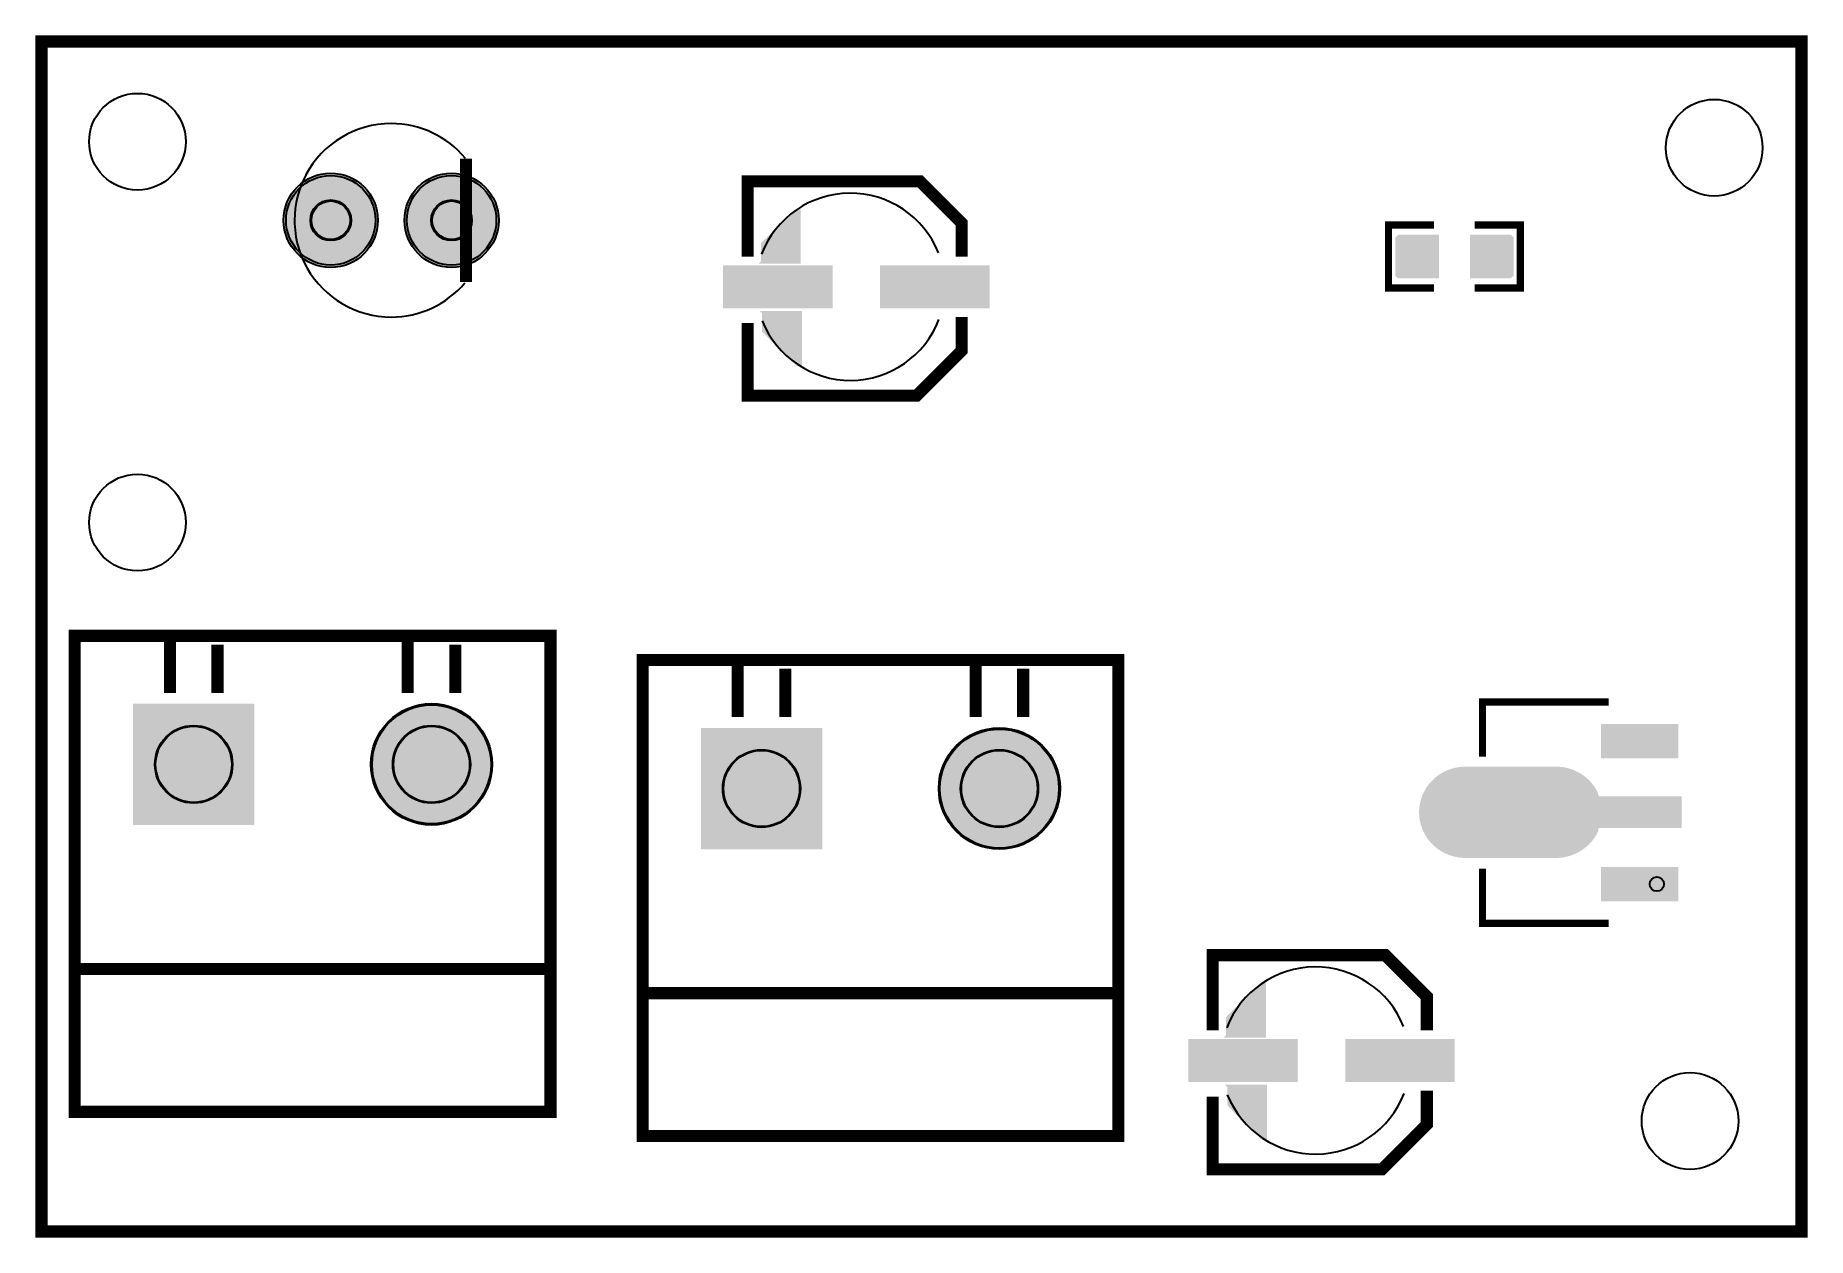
# Model space of a CAD drawing. Header units: millimetres. Extents: x 6.9 to 44.1, y 25.9 to 51.1.
import ezdxf

# ---------------------------------------------------------------- set-up
doc = ezdxf.new("R2010")
doc.units = ezdxf.units.MM
for name, color, linetype, true_color in [('BoardOutLine', 7, 'Continuous', 0xff00ff), ('BottomSolderMaskLayer', 7, 'Continuous', 0xaa00ff), ('Document', 7, 'Continuous', 0xffffff), ('Multi-Layer', 7, 'Continuous', 0xc0c0c0), ('TopLayer', 7, 'Continuous', 0xff0000), ('TopPasteMaskLayer', 7, 'Continuous', 0x808080), ('TopSilkLayer', 7, 'Continuous', 0xffcc00), ('TopSolderMaskLayer', 7, 'Continuous', 0x800080)]:
    doc.layers.add(name, color=color, linetype=linetype, true_color=true_color)

msp = doc.modelspace()

# ---------------------------------------------------------------- hatches: boundary and pattern name
at = {"layer": 'BottomSolderMaskLayer'}
for points in [[(12.09, 47.244, 1), (14.072, 47.244, 1)], [(14.63, 47.244, 1), (16.612, 47.244, 1)], [(11.475, 34.539), (8.925, 34.539), (8.925, 37.089), (11.475, 37.089)], [(13.925, 35.814, 1), (16.476, 35.814, 1)], [(23.413, 34.031), (20.863, 34.031), (20.863, 36.581), (23.413, 36.581)], [(25.863, 35.306, 1), (28.414, 35.306, 1)]]:
    msp.add_hatch(color=256, dxfattribs=at).paths.add_polyline_path(points)
at = {"layer": 'Multi-Layer'}
for points in [[(12.141, 47.244, 1), (14.021, 47.244, 1)], [(14.681, 47.244, 1), (16.561, 47.244, 1)], [(11.45, 34.564), (8.95, 34.564), (8.95, 37.064), (11.45, 37.064)], [(13.95, 35.814, 1), (16.45, 35.814, 1)], [(23.388, 34.056), (20.888, 34.056), (20.888, 36.556), (23.388, 36.556)], [(25.888, 35.306, 1), (28.388, 35.306, 1)]]:
    msp.add_hatch(color=256, dxfattribs=at).paths.add_polyline_path(points)
at = {"layer": 'TopLayer'}
for points in [[(36.353, 46.05), (36.353, 46.914), (35.547, 46.914), (35.547, 46.05)], [(37.053, 46.05), (37.053, 46.914), (37.859, 46.914), (37.859, 46.05)], [(21.379, 46.247), (23.579, 46.247), (23.579, 45.447), (21.379, 45.447)], [(24.681, 46.247), (26.881, 46.247), (26.881, 45.447), (24.681, 45.447)], [(41.387, 35.962), (41.387, 36.634), (39.812, 36.634), (39.812, 35.962)], [(36.96, 35.757), (38.814, 35.757), (38.859, 35.756), (38.903, 35.753), (38.947, 35.747), (38.991, 35.74), (39.035, 35.731), (39.078, 35.719), (39.12, 35.706), (39.162, 35.691), (39.203, 35.673), (39.243, 35.654), (39.283, 35.633), (39.321, 35.61), (39.358, 35.586), (39.394, 35.559), (39.428, 35.531), (39.462, 35.502), (39.494, 35.471), (39.524, 35.438), (39.553, 35.404), (39.58, 35.369), (39.605, 35.332), (39.629, 35.295), (39.651, 35.256), (39.671, 35.216), (39.69, 35.137), (41.387, 35.137), (41.387, 34.477), (39.69, 34.477), (39.671, 34.397), (39.651, 34.358), (39.629, 34.319), (39.605, 34.281), (39.58, 34.245), (39.553, 34.21), (39.524, 34.176), (39.494, 34.143), (39.462, 34.112), (39.428, 34.082), (39.394, 34.054), (39.358, 34.028), (39.321, 34.003), (39.283, 33.98), (39.243, 33.959), (39.203, 33.94), (39.162, 33.923), (39.12, 33.908), (39.078, 33.894), (39.035, 33.883), (38.991, 33.873), (38.947, 33.866), (38.903, 33.861), (38.859, 33.858), (38.814, 33.857), (36.96, 33.857), (36.915, 33.858), (36.871, 33.861), (36.827, 33.866), (36.783, 33.873), (36.739, 33.883), (36.696, 33.894), (36.654, 33.908), (36.612, 33.923), (36.571, 33.94), (36.53, 33.959), (36.491, 33.98), (36.453, 34.003), (36.416, 34.028), (36.38, 34.054), (36.345, 34.082), (36.312, 34.112), (36.28, 34.143), (36.25, 34.176), (36.221, 34.21), (36.194, 34.245), (36.168, 34.281), (36.145, 34.319), (36.123, 34.358), (36.102, 34.397), (36.084, 34.438), (36.068, 34.48), (36.054, 34.522), (36.041, 34.565), (36.031, 34.608), (36.023, 34.652), (36.016, 34.696), (36.012, 34.74), (36.01, 34.785), (36.01, 34.829), (36.012, 34.874), (36.016, 34.918), (36.023, 34.962), (36.031, 35.006), (36.041, 35.049), (36.054, 35.092), (36.068, 35.134), (36.084, 35.175), (36.102, 35.216), (36.123, 35.256), (36.145, 35.295), (36.168, 35.332), (36.194, 35.369), (36.221, 35.404), (36.25, 35.438), (36.28, 35.471), (36.312, 35.502), (36.345, 35.531), (36.38, 35.559), (36.416, 35.586), (36.453, 35.61), (36.491, 35.633), (36.53, 35.654), (36.571, 35.673), (36.612, 35.691), (36.654, 35.706), (36.696, 35.719), (36.739, 35.731), (36.783, 35.74), (36.827, 35.747), (36.871, 35.753), (36.915, 35.756), (36.96, 35.757)], [(41.387, 32.962), (41.387, 33.634), (39.812, 33.634), (39.812, 32.962)], [(31.158, 29.991), (33.358, 29.991), (33.358, 29.191), (31.158, 29.191)], [(34.46, 29.991), (36.66, 29.991), (36.66, 29.191), (34.46, 29.191)]]:
    msp.add_hatch(color=256, dxfattribs=at).paths.add_polyline_path(points)
at = {"layer": 'TopPasteMaskLayer'}
for points in [[(36.348, 46.882), (36.348, 46.654), (35.968, 46.654), (35.968, 46.324), (36.348, 46.324), (36.348, 46.082), (36.298, 46.032), (35.508, 46.032), (35.458, 46.082), (35.458, 46.882), (35.508, 46.932), (36.298, 46.932)], [(37.898, 46.932), (37.098, 46.932), (37.048, 46.882), (37.048, 46.654), (37.418, 46.654), (37.418, 46.324), (37.048, 46.324), (37.048, 46.082), (37.098, 46.032), (37.898, 46.032), (37.948, 46.082), (37.948, 46.882)], [(21.379, 46.247), (23.579, 46.247), (23.579, 45.447), (21.379, 45.447)], [(24.681, 46.247), (26.881, 46.247), (26.881, 45.447), (24.681, 45.447)], [(41.387, 35.962), (41.387, 36.634), (39.812, 36.634), (39.812, 35.962)], [(36.96, 35.757), (38.814, 35.757), (38.859, 35.756), (38.903, 35.753), (38.947, 35.747), (38.991, 35.74), (39.035, 35.731), (39.078, 35.719), (39.12, 35.706), (39.162, 35.691), (39.203, 35.673), (39.243, 35.654), (39.283, 35.633), (39.321, 35.61), (39.358, 35.586), (39.394, 35.559), (39.428, 35.531), (39.462, 35.502), (39.494, 35.471), (39.524, 35.438), (39.553, 35.404), (39.58, 35.369), (39.605, 35.332), (39.629, 35.295), (39.651, 35.256), (39.671, 35.216), (39.69, 35.137), (41.387, 35.137), (41.387, 34.477), (39.69, 34.477), (39.671, 34.397), (39.651, 34.358), (39.629, 34.319), (39.605, 34.281), (39.58, 34.245), (39.553, 34.21), (39.524, 34.176), (39.494, 34.143), (39.462, 34.112), (39.428, 34.082), (39.394, 34.054), (39.358, 34.028), (39.321, 34.003), (39.283, 33.98), (39.243, 33.959), (39.203, 33.94), (39.162, 33.923), (39.12, 33.908), (39.078, 33.894), (39.035, 33.883), (38.991, 33.873), (38.947, 33.866), (38.903, 33.861), (38.859, 33.858), (38.814, 33.857), (36.96, 33.857), (36.915, 33.858), (36.871, 33.861), (36.827, 33.866), (36.783, 33.873), (36.739, 33.883), (36.696, 33.894), (36.654, 33.908), (36.612, 33.923), (36.571, 33.94), (36.53, 33.959), (36.491, 33.98), (36.453, 34.003), (36.416, 34.028), (36.38, 34.054), (36.345, 34.082), (36.312, 34.112), (36.28, 34.143), (36.25, 34.176), (36.221, 34.21), (36.194, 34.245), (36.168, 34.281), (36.145, 34.319), (36.123, 34.358), (36.102, 34.397), (36.084, 34.438), (36.068, 34.48), (36.054, 34.522), (36.041, 34.565), (36.031, 34.608), (36.023, 34.652), (36.016, 34.696), (36.012, 34.74), (36.01, 34.785), (36.01, 34.829), (36.012, 34.874), (36.016, 34.918), (36.023, 34.962), (36.031, 35.006), (36.041, 35.049), (36.054, 35.092), (36.068, 35.134), (36.084, 35.175), (36.102, 35.216), (36.123, 35.256), (36.145, 35.295), (36.168, 35.332), (36.194, 35.369), (36.221, 35.404), (36.25, 35.438), (36.28, 35.471), (36.312, 35.502), (36.345, 35.531), (36.38, 35.559), (36.416, 35.586), (36.453, 35.61), (36.491, 35.633), (36.53, 35.654), (36.571, 35.673), (36.612, 35.691), (36.654, 35.706), (36.696, 35.719), (36.739, 35.731), (36.783, 35.74), (36.827, 35.747), (36.871, 35.753), (36.915, 35.756), (36.96, 35.757)], [(41.387, 32.962), (41.387, 33.634), (39.812, 33.634), (39.812, 32.962)], [(31.158, 29.991), (33.358, 29.991), (33.358, 29.191), (31.158, 29.191)], [(34.46, 29.991), (36.66, 29.991), (36.66, 29.191), (34.46, 29.191)]]:
    msp.add_hatch(color=256, dxfattribs=at).paths.add_polyline_path(points)
at = {"layer": 'TopSilkLayer'}
for points in [[(22.962, 47.473), (22.962, 46.33), (22.073, 46.33), (22.123, 46.38), (22.123, 46.761), (22.835, 47.473)], [(22.987, 44.196), (22.987, 45.339), (22.098, 45.339), (22.149, 45.288), (22.149, 44.907), (22.86, 44.196)], [(32.741, 31.217), (32.741, 30.074), (31.852, 30.074), (31.902, 30.124), (31.902, 30.505), (32.614, 31.217)], [(32.766, 27.94), (32.766, 29.083), (31.877, 29.083), (31.928, 29.032), (31.928, 28.651), (32.639, 27.94)]]:
    msp.add_hatch(color=256, dxfattribs=at).paths.add_polyline_path(points)
at = {"layer": 'TopSolderMaskLayer'}
for points in [[(12.09, 47.244, 1), (14.072, 47.244, 1)], [(14.63, 47.244, 1), (16.612, 47.244, 1)], [(36.378, 46.025), (36.378, 46.939), (35.521, 46.939), (35.521, 46.025)], [(37.028, 46.025), (37.028, 46.939), (37.885, 46.939), (37.885, 46.025)], [(21.328, 46.298), (23.63, 46.298), (23.63, 45.396), (21.328, 45.396)], [(24.63, 46.298), (26.932, 46.298), (26.932, 45.396), (24.63, 45.396)], [(11.475, 34.539), (8.925, 34.539), (8.925, 37.089), (11.475, 37.089)], [(13.925, 35.814, 1), (16.476, 35.814, 1)], [(23.413, 34.031), (20.863, 34.031), (20.863, 36.581), (23.413, 36.581)], [(25.863, 35.306, 1), (28.414, 35.306, 1)], [(41.412, 35.937), (41.412, 36.66), (39.786, 36.66), (39.786, 35.937)], [(36.935, 35.766), (38.838, 35.766), (38.884, 35.765), (38.93, 35.761), (38.975, 35.756), (39.02, 35.749), (39.065, 35.739), (39.109, 35.728), (39.153, 35.714), (39.196, 35.699), (39.238, 35.682), (39.279, 35.662), (39.319, 35.641), (39.359, 35.618), (39.397, 35.593), (39.433, 35.566), (39.469, 35.538), (39.503, 35.508), (39.536, 35.477), (39.567, 35.444), (39.597, 35.41), (39.625, 35.374), (39.651, 35.337), (39.675, 35.299), (39.698, 35.26), (39.718, 35.22), (39.737, 35.14), (41.479, 35.14), (41.479, 34.474), (39.737, 34.474), (39.718, 34.394), (39.698, 34.354), (39.675, 34.314), (39.651, 34.276), (39.625, 34.24), (39.597, 34.204), (39.567, 34.17), (39.536, 34.137), (39.503, 34.105), (39.469, 34.076), (39.433, 34.047), (39.397, 34.021), (39.359, 33.996), (39.319, 33.973), (39.279, 33.951), (39.238, 33.932), (39.196, 33.915), (39.153, 33.899), (39.109, 33.886), (39.065, 33.874), (39.02, 33.865), (38.975, 33.857), (38.93, 33.852), (38.884, 33.849), (38.838, 33.848), (36.935, 33.848), (36.89, 33.849), (36.844, 33.852), (36.799, 33.857), (36.754, 33.865), (36.709, 33.874), (36.665, 33.886), (36.621, 33.899), (36.578, 33.915), (36.536, 33.932), (36.495, 33.951), (36.455, 33.973), (36.415, 33.996), (36.377, 34.021), (36.34, 34.047), (36.305, 34.076), (36.271, 34.105), (36.238, 34.137), (36.207, 34.17), (36.177, 34.204), (36.149, 34.24), (36.123, 34.276), (36.099, 34.314), (36.076, 34.354), (36.056, 34.394), (36.037, 34.435), (36.02, 34.477), (36.005, 34.519), (35.993, 34.562), (35.982, 34.606), (35.973, 34.65), (35.967, 34.695), (35.963, 34.739), (35.961, 34.784), (35.961, 34.829), (35.963, 34.874), (35.967, 34.919), (35.973, 34.963), (35.982, 35.008), (35.993, 35.051), (36.005, 35.095), (36.02, 35.137), (36.037, 35.179), (36.056, 35.22), (36.076, 35.26), (36.099, 35.299), (36.123, 35.337), (36.149, 35.374), (36.177, 35.41), (36.207, 35.444), (36.238, 35.477), (36.271, 35.508), (36.305, 35.538), (36.34, 35.566), (36.377, 35.593), (36.415, 35.618), (36.455, 35.641), (36.495, 35.662), (36.536, 35.682), (36.578, 35.699), (36.621, 35.714), (36.665, 35.728), (36.709, 35.739), (36.754, 35.749), (36.799, 35.756), (36.844, 35.761), (36.89, 35.765), (36.935, 35.766)], [(41.412, 32.937), (41.412, 33.66), (39.786, 33.66), (39.786, 32.937)], [(31.107, 30.042), (33.409, 30.042), (33.409, 29.14), (31.107, 29.14)], [(34.409, 30.042), (36.711, 30.042), (36.711, 29.14), (34.409, 29.14)]]:
    msp.add_hatch(color=256, dxfattribs=at).paths.add_polyline_path(points)

# ---------------------------------------------------------------- linework, layer by layer
at = {"layer": 'BoardOutLine', "const_width": 0.254}
msp.add_lwpolyline([(7, 51), (44, 51), (44, 26), (7, 26), (7, 51)], close=True, dxfattribs=at)
at = {"layer": 'BottomSolderMaskLayer'}
for centre, radius in [((13.081, 47.244), 0.991), ((15.621, 47.244), 0.991), ((13.081, 47.244), 0.428), ((15.621, 47.244), 0.428), ((15.2, 35.814), 1.275), ((10.2, 35.814), 0.816), ((15.2, 35.814), 0.816), ((27.138, 35.306), 1.275), ((22.138, 35.306), 0.816), ((27.138, 35.306), 0.816)]:
    msp.add_circle(centre, radius, dxfattribs=at)
at = {"layer": 'Document', "const_width": 0.254}
msp.add_lwpolyline([(15.926, 45.974), (15.926, 48.514)], dxfattribs=at)
at = {"layer": 'Document'}
msp.add_circle((40.958, 33.298), 0.15, dxfattribs=at)
for start, end in [(151.6982, 179.9998), (179.9976, 211.6057)]:
    msp.add_arc((14.351, 47.244), 2.032, start, end, dxfattribs=at)
at = {"layer": 'Multi-Layer'}
for centre, radius in [((9.017, 48.895), 1.016), ((42.164, 48.768), 1.016), ((13.081, 47.244), 0.94), ((15.621, 47.244), 0.94), ((13.081, 47.244), 0.406), ((15.621, 47.244), 0.406), ((9.017, 40.894), 1.016), ((15.2, 35.814), 1.25), ((10.2, 35.814), 0.8), ((15.2, 35.814), 0.8), ((27.138, 35.306), 1.25), ((22.138, 35.306), 0.8), ((27.138, 35.306), 0.8), ((41.656, 28.321), 1.016)]:
    msp.add_circle(centre, radius, dxfattribs=at)
at = {"layer": 'TopSilkLayer'}
for points, const_width in [([(15.926, 48.539), (15.926, 48.031)], 0.254), ([(21.844, 46.482), (21.844, 48.061), (25.472, 48.061), (26.344, 47.189), (26.344, 46.482)], 0.254), ([(36.277, 45.821), (35.318, 45.821), (35.318, 47.143), (36.277, 47.143)], 0.152), ([(37.129, 45.821), (38.088, 45.821), (38.088, 47.143), (37.129, 47.143)], 0.152), ([(15.926, 45.949), (15.926, 46.406)], 0.254), ([(26.344, 45.212), (26.344, 44.505), (25.4, 43.561), (21.844, 43.561), (21.844, 45.085)], 0.254), ([(9.7, 37.315), (9.7, 38.458)], 0.254), ([(10.701, 37.315), (10.701, 38.331)], 0.254), ([(14.699, 37.315), (14.699, 38.458)], 0.254), ([(15.7, 37.315), (15.7, 38.331)], 0.254), ([(21.638, 36.807), (21.638, 37.95)], 0.254), ([(26.637, 36.807), (26.637, 37.95)], 0.254), ([(22.639, 36.807), (22.639, 37.823)], 0.254), ([(27.638, 36.807), (27.638, 37.823)], 0.254), ([(39.945, 37.124), (37.293, 37.124), (37.293, 35.975)], 0.152), ([(39.945, 32.472), (37.293, 32.472), (37.293, 33.621)], 0.152), ([(31.623, 30.226), (31.623, 31.805), (35.251, 31.805), (36.123, 30.933), (36.123, 30.226)], 0.254), ([(17.7, 31.514), (7.7, 31.514)], 0.254), ([(29.638, 31.006), (19.638, 31.006)], 0.254), ([(36.123, 28.956), (36.123, 28.249), (35.179, 27.305), (31.623, 27.305), (31.623, 28.829)], 0.254)]:
    msp.add_lwpolyline(points, dxfattribs=dict(at, const_width=const_width))
at = {"layer": 'TopSilkLayer', "const_width": 0.254}
for points in [[(7.7, 38.514), (17.7, 38.514), (17.7, 28.514), (7.7, 28.514), (7.7, 38.514)], [(19.638, 38.006), (29.638, 38.006), (29.638, 28.006), (19.638, 28.006), (19.638, 38.006)]]:
    msp.add_lwpolyline(points, close=True, dxfattribs=at)
at = {"layer": 'TopSilkLayer'}
for centre, radius, start, end in [((14.351, 47.244), 2.032, 90, 151.9284), ((14.351, 47.244), 2.032, 39.8067, 90), ((24.003, 45.813), 2, 22.0477, 158.8133), ((14.351, 47.244), 2.032, 209.7464, 270), ((14.351, 47.244), 2.032, 270, 319.7621), ((24.003, 45.881), 2, 202.0477, 338.8133), ((33.782, 29.557), 2, 22.0477, 158.8133), ((33.782, 29.625), 2, 202.0477, 338.8133)]:
    msp.add_arc(centre, radius, start, end, dxfattribs=at)
at = {"layer": 'TopSolderMaskLayer'}
for centre, radius in [((13.081, 47.244), 0.991), ((15.621, 47.244), 0.991), ((13.081, 47.244), 0.428), ((15.621, 47.244), 0.428), ((15.2, 35.814), 1.275), ((10.2, 35.814), 0.816), ((15.2, 35.814), 0.816), ((27.138, 35.306), 1.275), ((22.138, 35.306), 0.816), ((27.138, 35.306), 0.816)]:
    msp.add_circle(centre, radius, dxfattribs=at)

doc.saveas('drawing.dxf')
